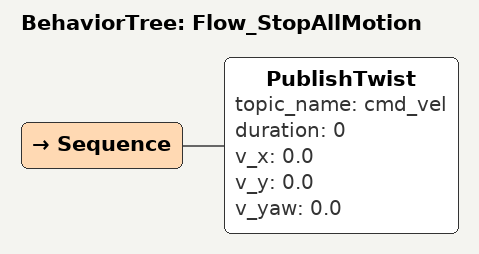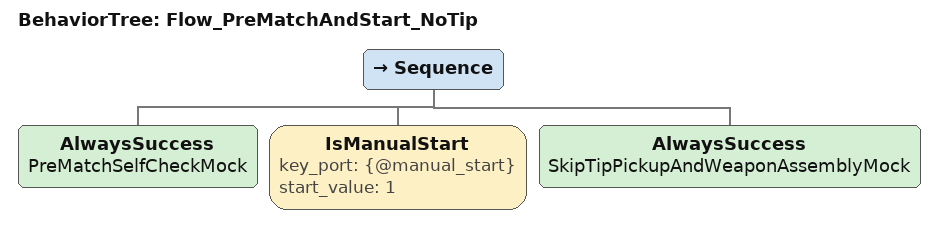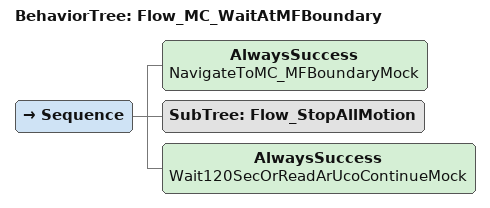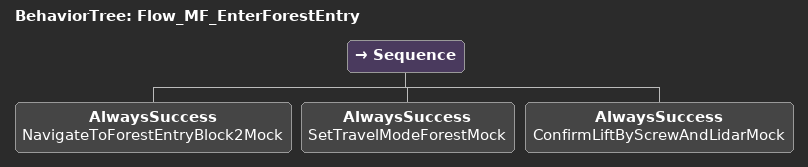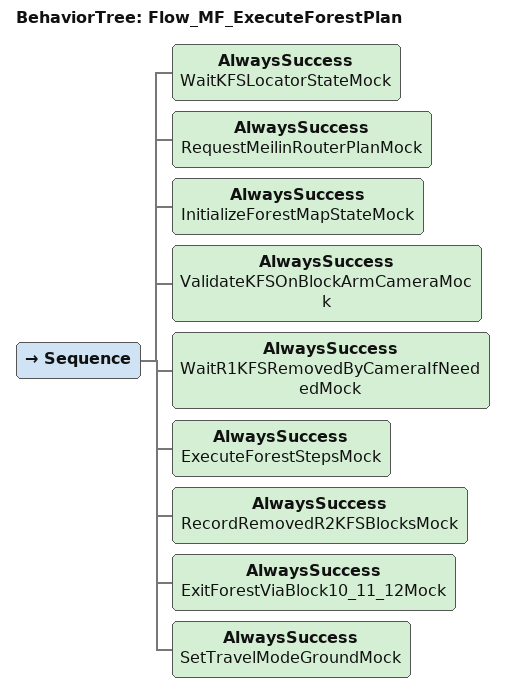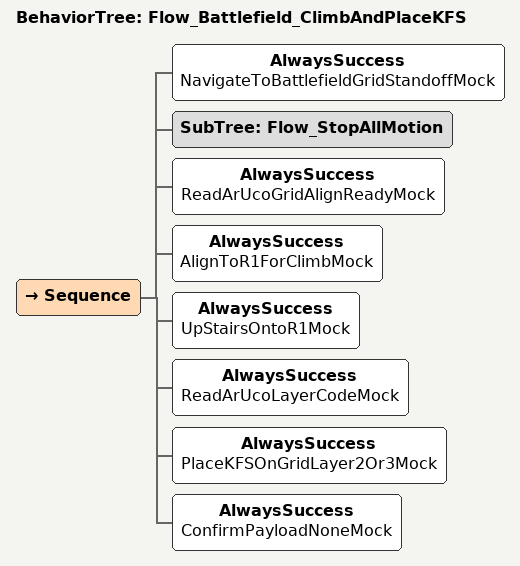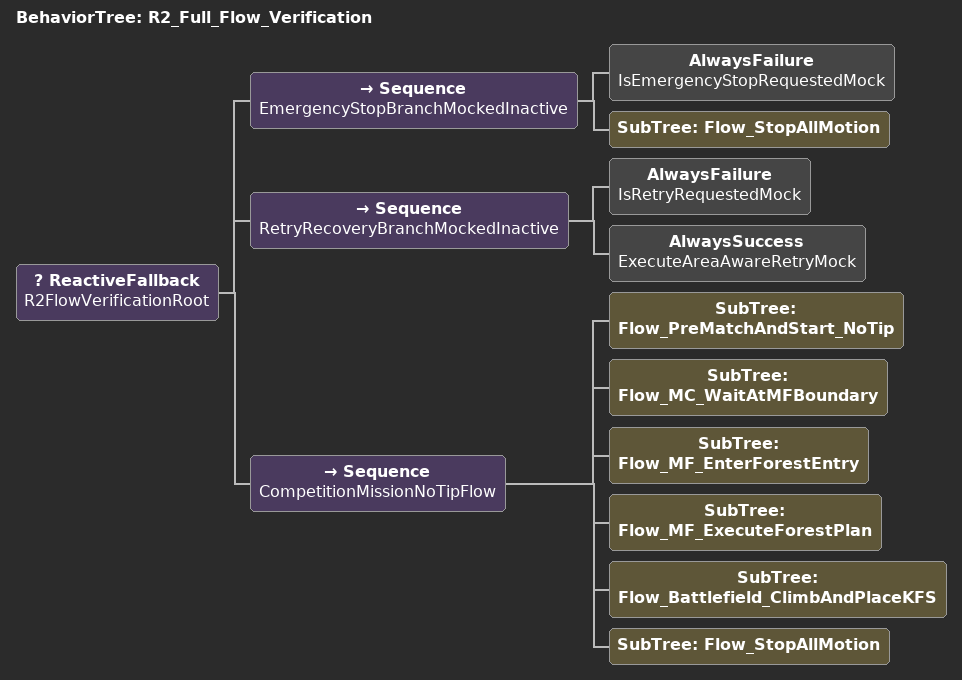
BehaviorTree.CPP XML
<?xml version="1.0" encoding="UTF-8"?>
<root BTCPP_format="4">

  <BehaviorTree ID="Flow_StopAllMotion">
    <Sequence>
      <PublishTwist topic_name="cmd_vel"
                    duration="0"
                    v_x="0.0"
                    v_y="0.0"
                    v_yaw="0.0"/>
    </Sequence>
  </BehaviorTree>

  <BehaviorTree ID="Flow_PreMatchAndStart_NoTip">
    <Sequence>
      <AlwaysSuccess name="PreMatchSelfCheckMock"/>
      <IsManualStart key_port="{@manual_start}"
                     start_value="1"/>
      <AlwaysSuccess name="SkipTipPickupAndWeaponAssemblyMock"/>
    </Sequence>
  </BehaviorTree>

  <BehaviorTree ID="Flow_MC_WaitAtMFBoundary">
    <Sequence>
      <AlwaysSuccess name="NavigateToMC_MFBoundaryMock"/>
      <SubTree ID="Flow_StopAllMotion"/>
      <AlwaysSuccess name="Wait120SecOrReadArUcoContinueMock"/>
    </Sequence>
  </BehaviorTree>

  <BehaviorTree ID="Flow_MF_EnterForestEntry">
    <Sequence>
      <AlwaysSuccess name="NavigateToForestEntryBlock2Mock"/>
      <AlwaysSuccess name="SetTravelModeForestMock"/>
      <AlwaysSuccess name="ConfirmLiftByScrewAndLidarMock"/>
    </Sequence>
  </BehaviorTree>

  <BehaviorTree ID="Flow_MF_ExecuteForestPlan">
    <Sequence>
      <AlwaysSuccess name="WaitKFSLocatorStateMock"/>
      <AlwaysSuccess name="RequestMeilinRouterPlanMock"/>
      <AlwaysSuccess name="InitializeForestMapStateMock"/>
      <AlwaysSuccess name="ValidateKFSOnBlockArmCameraMock"/>
      <AlwaysSuccess name="WaitR1KFSRemovedByCameraIfNeededMock"/>
      <AlwaysSuccess name="ExecuteForestStepsMock"/>
      <AlwaysSuccess name="RecordRemovedR2KFSBlocksMock"/>
      <AlwaysSuccess name="ExitForestViaBlock10_11_12Mock"/>
      <AlwaysSuccess name="SetTravelModeGroundMock"/>
    </Sequence>
  </BehaviorTree>

  <BehaviorTree ID="Flow_Battlefield_ClimbAndPlaceKFS">
    <Sequence>
      <AlwaysSuccess name="NavigateToBattlefieldGridStandoffMock"/>
      <SubTree ID="Flow_StopAllMotion"/>
      <AlwaysSuccess name="ReadArUcoGridAlignReadyMock"/>
      <AlwaysSuccess name="AlignToR1ForClimbMock"/>
      <AlwaysSuccess name="UpStairsOntoR1Mock"/>
      <AlwaysSuccess name="ReadArUcoLayerCodeMock"/>
      <AlwaysSuccess name="PlaceKFSOnGridLayer2Or3Mock"/>
      <AlwaysSuccess name="ConfirmPayloadNoneMock"/>
    </Sequence>
  </BehaviorTree>

  <BehaviorTree ID="R2_Full_Flow_Verification">
    <ReactiveFallback name="R2FlowVerificationRoot">
      <Sequence name="EmergencyStopBranchMockedInactive">
        <AlwaysFailure name="IsEmergencyStopRequestedMock"/>
        <SubTree ID="Flow_StopAllMotion"/>
      </Sequence>

      <Sequence name="RetryRecoveryBranchMockedInactive">
        <AlwaysFailure name="IsRetryRequestedMock"/>
        <AlwaysSuccess name="ExecuteAreaAwareRetryMock"/>
      </Sequence>

      <Sequence name="CompetitionMissionNoTipFlow">
        <SubTree ID="Flow_PreMatchAndStart_NoTip"/>
        <SubTree ID="Flow_MC_WaitAtMFBoundary"/>
        <SubTree ID="Flow_MF_EnterForestEntry"/>
        <SubTree ID="Flow_MF_ExecuteForestPlan"/>
        <SubTree ID="Flow_Battlefield_ClimbAndPlaceKFS"/>
        <SubTree ID="Flow_StopAllMotion"/>
      </Sequence>
    </ReactiveFallback>
  </BehaviorTree>
</root>
